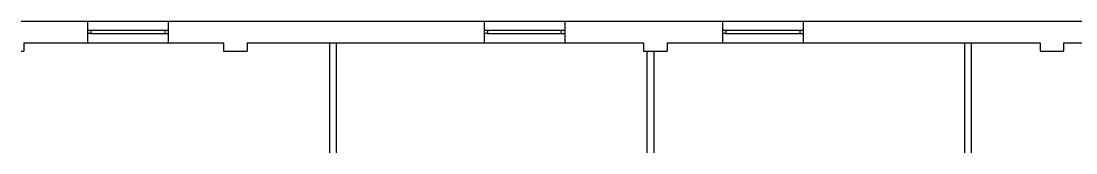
# Model space of a CAD drawing. Extents: x 2912 to 7121, y 18087 to 19938.
# Drawn here: x 3858 to 4486, y 18087 to 18166 of the extents above; entities that cross this region are included whole.
import ezdxf

# ---------------------------------------------------------------- set-up
doc = ezdxf.new("R2010")
doc.units = 0
doc.header["$MEASUREMENT"] = 0
for name, color, linetype in [('ARWALL', 7, 'CONTINUOUS'), ('EXWALL', 8, 'CONTINUOUS'), ('EXWINDOW', 8, 'CONTINUOUS')]:
    doc.layers.add(name, color=color, linetype=linetype)

msp = doc.modelspace()

# ---------------------------------------------------------------- linework, layer by layer
at = {"layer": 'ARWALL', "linetype": 'BYBLOCK'}
for p, q in [((3858.14, 18166.08), (4647.97, 18166.08)), ((3859.72, 18153.08), (3978.72, 18153.08)), ((3859.72, 18153.08), (3859.72, 18148.08)), ((3978.72, 18153.08), (3978.72, 18148.08)), ((3992.72, 18153.08), (4228.72, 18153.08)), ((3992.72, 18153.08), (3992.72, 18148.08)), ((4041.72, 18153.08), (4041.72, 18087.47)), ((4045.72, 18153.08), (4045.72, 18087.47)), ((4228.72, 18153.08), (4228.72, 18148.08)), ((4242.72, 18153.08), (4464.72, 18153.08)), ((4242.72, 18153.08), (4242.72, 18148.08)), ((4419.72, 18153.08), (4419.72, 18087.47)), ((4423.72, 18153.08), (4423.72, 18087.47)), ((4464.72, 18153.08), (4464.72, 18148.08)), ((4478.72, 18153.08), (4625.72, 18153.08)), ((4478.72, 18153.08), (4478.72, 18148.08)), ((3858.14, 18148.08), (3859.72, 18148.08)), ((3978.72, 18148.08), (3992.72, 18148.08)), ((4228.72, 18148.08), (4242.72, 18148.08)), ((4230.72, 18148.08), (4230.72, 18087.47)), ((4234.72, 18148.08), (4234.72, 18087.47)), ((4464.72, 18148.08), (4478.72, 18148.08))]:
    msp.add_line(p, q, dxfattribs=at)
at = {"layer": 'EXWALL'}
for p, q in [((3858.14, 18166.08), (4647.97, 18166.08)), ((3859.72, 18153.08), (3978.72, 18153.08)), ((3859.72, 18153.08), (3859.72, 18148.08)), ((3978.72, 18153.08), (3978.72, 18148.08)), ((3992.72, 18153.08), (4228.72, 18153.08)), ((3992.72, 18153.08), (3992.72, 18148.08)), ((4228.72, 18153.08), (4228.72, 18148.08)), ((4242.72, 18153.08), (4464.72, 18153.08)), ((4242.72, 18153.08), (4242.72, 18148.08)), ((4464.72, 18153.08), (4464.72, 18148.08)), ((4478.72, 18153.08), (4625.72, 18153.08)), ((4478.72, 18153.08), (4478.72, 18148.08)), ((3858.14, 18148.08), (3859.72, 18148.08)), ((3978.72, 18148.08), (3992.72, 18148.08)), ((4228.72, 18148.08), (4242.72, 18148.08)), ((4464.72, 18148.08), (4478.72, 18148.08))]:
    msp.add_line(p, q, dxfattribs=at)
at = {"layer": 'EXWINDOW'}
for p, q in [((3897.72, 18166.08), (3897.72, 18153.08)), ((3945.72, 18166.08), (3945.72, 18153.08)), ((4133.72, 18166.08), (4133.72, 18153.08)), ((4181.72, 18166.08), (4181.72, 18153.08)), ((4275.72, 18166.08), (4275.72, 18153.08)), ((4323.72, 18166.08), (4323.72, 18153.08)), ((3897.72, 18160.58), (3899.72, 18160.58)), ((3899.72, 18160.58), (3943.72, 18160.58)), ((3899.72, 18160.58), (3899.72, 18158.58)), ((3943.72, 18160.58), (3943.72, 18158.58)), ((3943.72, 18160.58), (3945.72, 18160.58)), ((4133.72, 18160.58), (4135.72, 18160.58)), ((4135.72, 18160.58), (4179.72, 18160.58)), ((4135.72, 18160.58), (4135.72, 18158.58)), ((4179.72, 18160.58), (4179.72, 18158.58)), ((4179.72, 18160.58), (4181.72, 18160.58)), ((4275.72, 18160.58), (4277.72, 18160.58)), ((4277.72, 18160.58), (4321.72, 18160.58)), ((4277.72, 18160.58), (4277.72, 18158.58)), ((4321.72, 18160.58), (4321.72, 18158.58)), ((4321.72, 18160.58), (4323.72, 18160.58)), ((3899.72, 18158.58), (3897.72, 18158.58)), ((3899.72, 18158.58), (3943.72, 18158.58)), ((3943.72, 18158.58), (3945.72, 18158.58)), ((4135.72, 18158.58), (4133.72, 18158.58)), ((4135.72, 18158.58), (4179.72, 18158.58)), ((4179.72, 18158.58), (4181.72, 18158.58)), ((4277.72, 18158.58), (4275.72, 18158.58)), ((4277.72, 18158.58), (4321.72, 18158.58)), ((4321.72, 18158.58), (4323.72, 18158.58))]:
    msp.add_line(p, q, dxfattribs=at)

doc.saveas('drawing.dxf')
